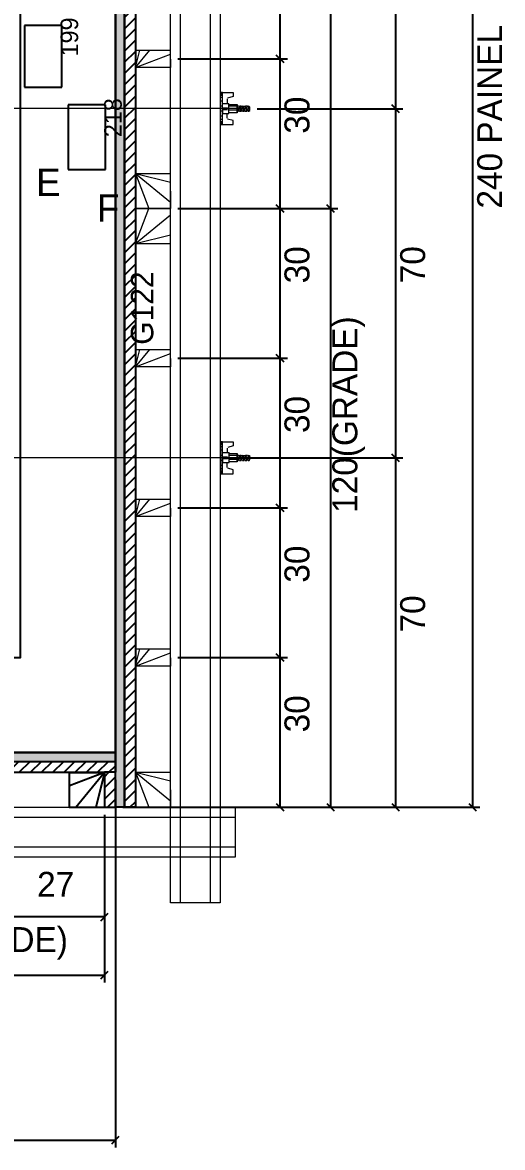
# Model space of a CAD drawing. Header units: metres. Extents: x 4696 to 8840, y 4017 to 4748.
# Drawn here: x 5035.2 to 5227.5, y 4016.9 to 4467.9 of the extents above; entities that cross this region are included whole.
import ezdxf

# ---------------------------------------------------------------- set-up
doc = ezdxf.new("R2010")
doc.units = ezdxf.units.M
for name, color, linetype in [('CHAPA', 7, 'Continuous'), ('CONCRETO', 7, 'Continuous'), ('COTA', 7, 'Continuous'), ('Hachura', 7, 'Continuous'), ('Madeira', 7, 'Continuous'), ('MEIO_PONT', 7, 'Continuous'), ('Perfil Metálico', 7, 'Continuous'), ('SARRAFO', 7, 'Continuous'), ('TEXTO_GERAL', 7, 'Continuous')]:
    doc.layers.add(name, color=color, linetype=linetype)

msp = doc.modelspace()

# ---------------------------------------------------------------- hatches: boundary and pattern name
at = {"layer": 'Hachura'}
h = msp.add_hatch(color=7, dxfattribs=at)
h.dxf.hatch_style = 1
h.paths.add_polyline_path([(5076.06, 4153.3), (5072.46, 4153.3), (5072.46, 4633.3), (5076.06, 4633.3), (5076.06, 4153.3)])
h = msp.add_hatch(dxfattribs=at)
h.set_pattern_fill('ANSI31')
h.paths.add_polyline_path([(5076.06, 4633.3), (5080.46, 4633.3), (5080.46, 4153.3), (5076.06, 4153.3), (5076.06, 4633.3)])
h = msp.add_hatch(color=7, dxfattribs=at)
h.dxf.hatch_style = 1
h.paths.add_polyline_path([(5072.46, 4175.3), (4720.46, 4175.3), (4720.46, 4171.7), (5072.46, 4171.7), (5072.46, 4175.3)])
h = msp.add_hatch(dxfattribs=at)
h.set_pattern_fill('ANSI31')
h.paths.add_polyline_path([(5072.46, 4171.7), (5072.46, 4167.3), (4720.46, 4167.3), (4720.46, 4171.7), (5072.46, 4171.7)])
h = msp.add_hatch(dxfattribs=at)
h.set_pattern_fill('ANSI31')
h.paths.add_polyline_path([(5072.46, 4153.3), (5068.06, 4153.3), (5068.06, 4167.3), (5072.46, 4167.3), (5072.46, 4153.3)])

# ---------------------------------------------------------------- linework, layer by layer
at = {"layer": 'CHAPA', "color": 1, "lineweight": 25}
for p, q in [((5072.46, 4175.3), (5072.46, 4167.3)), ((5072.46, 4167.3), (5068.68, 4167.3))]:
    msp.add_line(p, q, dxfattribs=at)
for points in [[(5076.06, 4153.3), (5072.46, 4153.3), (5072.46, 4633.3), (5076.06, 4633.3)], [(5072.46, 4175.3), (4720.46, 4175.3), (4720.46, 4171.7), (5072.46, 4171.7)]]:
    msp.add_lwpolyline(points, close=True, dxfattribs=at)
at = {"layer": 'CONCRETO', "color": 2, "lineweight": 25}
msp.add_lwpolyline([(4742.46, 4175.3), (4742.46, 4213.3), (5034.46, 4213.3), (5034.46, 4611.3), (5072.46, 4611.3), (5072.46, 4175.3)], close=True, dxfattribs=at)
at = {"layer": 'COTA', "color": 241, "lineweight": 25}
for p, q in [((5158.59, 4633.32), (5158.59, 4393.32)), ((5215.48, 4633.3), (5215.48, 4153.3)), ((5184.64, 4553.29), (5184.64, 4433.33)), ((5138.4, 4453.32), (5138.4, 4513.32)), ((5097.46, 4453.32), (5141.4, 4453.32)), ((5097.46, 4453.32), (5141.4, 4453.32)), ((5138.4, 4393.32), (5138.4, 4453.32)), ((5129.27, 4433.33), (5187.64, 4433.33)), ((5129.27, 4433.33), (5187.64, 4433.33)), ((5184.64, 4433.33), (5184.64, 4293.39)), ((5097.44, 4393.32), (5161.59, 4393.32)), ((5097.46, 4393.32), (5141.4, 4393.32)), ((5097.47, 4393.32), (5141.4, 4393.32)), ((5097.47, 4393.32), (5161.59, 4393.32)), ((5138.4, 4333.32), (5138.4, 4393.32)), ((5158.59, 4393.32), (5158.59, 4153.32)), ((5097.46, 4333.32), (5141.4, 4333.32)), ((5097.46, 4333.32), (5141.4, 4333.32)), ((5138.4, 4273.32), (5138.4, 4333.32)), ((5117.49, 4293.39), (5187.64, 4293.39)), ((5117.49, 4293.39), (5187.64, 4293.39)), ((5184.64, 4293.39), (5184.64, 4153.33)), ((5097.46, 4273.32), (5141.4, 4273.32)), ((5097.46, 4273.32), (5141.4, 4273.32)), ((5138.4, 4213.32), (5138.4, 4273.32)), ((5097.46, 4213.32), (5141.4, 4213.32)), ((5097.46, 4213.32), (5141.4, 4213.32)), ((5138.4, 4153.32), (5138.4, 4213.32)), ((5072.46, 4164.3), (5072.46, 4016.9)), ((5068.08, 4150.26), (5068.08, 4106.33)), ((5068.08, 4150.26), (5068.08, 4083.03)), ((5075.46, 4153.3), (5218.48, 4153.3)), ((5097.45, 4153.33), (5187.64, 4153.33)), ((5097.47, 4153.32), (5141.4, 4153.32)), ((5097.47, 4153.32), (5161.59, 4153.32)), ((5068.08, 4109.33), (5014.08, 4109.33)), ((4908.08, 4086.03), (5068.08, 4086.03)), ((4720.46, 4019.9), (5072.46, 4019.9))]:
    msp.add_line(p, q, dxfattribs=at)
at = {"layer": 'COTA', "color": 180, "lineweight": 25}
for p, q in [((5051, 4466.63), (5036, 4466.63)), ((5036, 4466.63), (5036, 4441.97)), ((5051, 4441.97), (5051, 4466.63)), ((5036, 4441.97), (5051, 4441.97)), ((5068.46, 4434.94), (5053.46, 4434.94)), ((5053.46, 4434.94), (5053.46, 4408.94)), ((5068.46, 4408.94), (5068.46, 4434.94)), ((5053.46, 4408.94), (5068.46, 4408.94))]:
    msp.add_line(p, q, dxfattribs=at)
at = {"layer": 'COTA', "color": 0, "lineweight": 25}
for p, q in [((5139.9, 4451.82), (5136.9, 4454.82)), ((5136.9, 4454.82), (5139.9, 4451.82)), ((5183.14, 4434.83), (5186.14, 4431.83)), ((5186.14, 4431.83), (5183.14, 4434.83)), ((5136.9, 4394.82), (5139.9, 4391.82)), ((5139.9, 4391.82), (5136.9, 4394.82)), ((5157.09, 4394.82), (5160.09, 4391.82)), ((5160.09, 4391.82), (5157.09, 4394.82)), ((5139.9, 4331.82), (5136.9, 4334.82)), ((5136.9, 4334.82), (5139.9, 4331.82)), ((5183.14, 4294.89), (5186.14, 4291.89)), ((5186.14, 4291.89), (5183.14, 4294.89)), ((5139.9, 4271.82), (5136.9, 4274.82)), ((5136.9, 4274.82), (5139.9, 4271.82)), ((5139.9, 4211.82), (5136.9, 4214.82)), ((5136.9, 4214.82), (5139.9, 4211.82)), ((5136.9, 4154.82), (5139.9, 4151.82)), ((5157.09, 4154.82), (5160.09, 4151.82)), ((5183.14, 4154.83), (5186.14, 4151.83)), ((5213.98, 4154.8), (5216.98, 4151.8)), ((5066.58, 4107.83), (5069.58, 4110.83)), ((5066.58, 4084.53), (5069.58, 4087.53)), ((5070.96, 4018.4), (5073.96, 4021.4))]:
    msp.add_line(p, q, dxfattribs=at)
at = {"layer": 'Hachura', "color": 0, "lineweight": 9}
for p, q in [((5115.39, 4439.7), (5114.46, 4439.7)), ((5115.39, 4439.49), (5114.46, 4439.49)), ((5115.39, 4439.16), (5114.46, 4439.16)), ((5115.39, 4438.69), (5114.46, 4438.69)), ((5115.39, 4437.85), (5114.46, 4437.85)), ((5114.47, 4439.84), (5114.47, 4426.95)), ((5115.37, 4439.84), (5114.47, 4439.84)), ((5114.47, 4438.89), (5114.47, 4431.07)), ((5115.37, 4426.94), (5115.37, 4439.84)), ((5115.37, 4439.84), (5119.63, 4439.84)), ((5119.63, 4438.16), (5117.42, 4437.58)), ((5119.63, 4439.84), (5119.63, 4438.16)), ((5115.39, 4436.42), (5114.47, 4436.42)), ((5115.37, 4433.39), (5114.47, 4433.39)), ((5115.24, 4434.37), (5114.81, 4434.37)), ((5117.95, 4435.33), (5115.37, 4435.33)), ((5117.37, 4433.6), (5115.37, 4433.6)), ((5115.37, 4433.39), (5115.37, 4431.46)), ((5117.17, 4437.27), (5117.17, 4435.32)), ((5117.95, 4431.46), (5117.95, 4435.33)), ((5117.95, 4435.33), (5117.95, 4435.07)), ((5117.95, 4435.33), (5117.95, 4435.07)), ((5117.95, 4435.07), (5121.17, 4435.07)), ((5121.17, 4434.3), (5117.95, 4434.3)), ((5121.11, 4435.07), (5121.11, 4431.72)), ((5121.17, 4435.07), (5121.17, 4431.72)), ((5121.82, 4434.3), (5121.17, 4434.3)), ((5122.14, 4432.36), (5121.17, 4434.3)), ((5121.17, 4433.52), (5121.81, 4432.25)), ((5121.82, 4434.3), (5122.79, 4432.36)), ((5121.9, 4434.39), (5122.97, 4432.25)), ((5123.21, 4432.29), (5122.13, 4434.45)), ((5122.77, 4434.3), (5122.33, 4434.3)), ((5123.3, 4432.36), (5122.33, 4434.3)), ((5122.77, 4434.3), (5122.98, 4434.3)), ((5122.98, 4434.3), (5123.95, 4432.36)), ((5123.06, 4434.39), (5124.13, 4432.25)), ((5124.37, 4432.29), (5123.29, 4434.45)), ((5123.49, 4434.3), (5124.14, 4434.3)), ((5124.46, 4432.36), (5123.49, 4434.3)), ((5124.14, 4434.3), (5125.11, 4432.36)), ((5124.22, 4434.39), (5125.29, 4432.25)), ((5125.53, 4432.29), (5124.45, 4434.45)), ((5125.62, 4432.36), (5124.66, 4434.3)), ((5125.3, 4434.3), (5124.66, 4434.3)), ((5125.62, 4432.36), (5124.66, 4434.3)), ((5125.3, 4434.3), (5125.95, 4433.01)), ((5125.38, 4434.39), (5125.95, 4433.26)), ((5125.95, 4433.78), (5125.61, 4434.45)), ((5125.95, 4434.04), (5125.82, 4434.3)), ((5125.94, 4434.29), (5126.27, 4433.97)), ((5125.94, 4434.29), (5125.94, 4432.36)), ((5126.27, 4432.68), (5126.27, 4433.97)), ((5115.39, 4430.35), (5114.46, 4430.35)), ((5115.39, 4428.94), (5114.46, 4428.94)), ((5114.62, 4432.43), (5115.05, 4432.43)), ((5115.05, 4432.43), (5115.26, 4432.43)), ((5115.37, 4433.08), (5117.37, 4433.08)), ((5115.37, 4432.1), (5115.37, 4432.75)), ((5115.37, 4426.94), (5115.37, 4432.1)), ((5115.37, 4431.46), (5117.95, 4431.46)), ((5117.17, 4429.51), (5117.17, 4431.46)), ((5119.63, 4428.62), (5117.42, 4429.2)), ((5121.17, 4432.75), (5117.95, 4432.75)), ((5121.17, 4431.72), (5117.95, 4431.72)), ((5121.17, 4433.26), (5121.62, 4432.36)), ((5121.17, 4432.36), (5121.62, 4432.36)), ((5122.14, 4432.36), (5122.79, 4432.36)), ((5123.3, 4432.36), (5123.95, 4432.36)), ((5123.73, 4432.36), (5123.95, 4432.36)), ((5124.46, 4432.36), (5125.11, 4432.36)), ((5125.62, 4432.36), (5125.95, 4432.36)), ((5125.94, 4432.36), (5126.27, 4432.68)), ((5115.39, 4428.09), (5114.46, 4428.09)), ((5115.39, 4427.63), (5114.46, 4427.63)), ((5115.39, 4427.29), (5114.46, 4427.29)), ((5115.39, 4427.08), (5114.46, 4427.08)), ((5114.47, 4426.95), (5119.6, 4426.95)), ((5119.63, 4426.94), (5119.63, 4428.62)), ((5114.49, 4299.84), (5114.49, 4286.95)), ((5115.4, 4299.84), (5114.49, 4299.84)), ((5115.41, 4299.7), (5114.49, 4299.7)), ((5115.41, 4299.49), (5114.49, 4299.49)), ((5115.41, 4299.16), (5114.49, 4299.16)), ((5114.49, 4298.89), (5114.49, 4291.07)), ((5115.41, 4298.69), (5114.49, 4298.69)), ((5115.4, 4286.94), (5115.4, 4299.84)), ((5115.4, 4299.84), (5119.65, 4299.84)), ((5119.65, 4298.16), (5117.44, 4297.58)), ((5119.65, 4299.84), (5119.65, 4298.16)), ((5115.41, 4297.85), (5114.49, 4297.85)), ((5115.41, 4296.42), (5114.49, 4296.42)), ((5115.27, 4294.37), (5114.84, 4294.37)), ((5117.98, 4295.33), (5115.4, 4295.33)), ((5117.39, 4293.6), (5115.4, 4293.6)), ((5117.2, 4297.27), (5117.2, 4295.32)), ((5117.98, 4291.46), (5117.98, 4295.33)), ((5117.98, 4295.33), (5117.98, 4295.07)), ((5117.98, 4295.33), (5117.98, 4295.07)), ((5117.98, 4295.07), (5121.2, 4295.07)), ((5121.2, 4294.3), (5117.98, 4294.3)), ((5121.13, 4295.07), (5121.13, 4291.72)), ((5121.2, 4295.07), (5121.2, 4291.72)), ((5121.84, 4294.3), (5121.2, 4294.3)), ((5122.17, 4292.36), (5121.2, 4294.3)), ((5121.2, 4293.52), (5121.83, 4292.25)), ((5121.84, 4294.3), (5122.81, 4292.36)), ((5121.92, 4294.39), (5122.99, 4292.25)), ((5123.24, 4292.29), (5122.15, 4294.45)), ((5122.79, 4294.3), (5122.36, 4294.3)), ((5123.33, 4292.36), (5122.36, 4294.3)), ((5122.79, 4294.3), (5123.01, 4294.3)), ((5123.01, 4294.3), (5123.97, 4292.36)), ((5123.08, 4294.39), (5124.16, 4292.25)), ((5124.4, 4292.29), (5123.31, 4294.45)), ((5123.52, 4294.3), (5124.17, 4294.3)), ((5124.49, 4292.36), (5123.52, 4294.3)), ((5124.17, 4294.3), (5125.13, 4292.36)), ((5124.25, 4294.39), (5125.32, 4292.25)), ((5125.56, 4292.29), (5124.47, 4294.45)), ((5125.65, 4292.36), (5124.68, 4294.3)), ((5125.33, 4294.3), (5124.68, 4294.3)), ((5125.65, 4292.36), (5124.68, 4294.3)), ((5125.33, 4294.3), (5125.97, 4293.01)), ((5125.41, 4294.39), (5125.97, 4293.26)), ((5125.97, 4293.78), (5125.64, 4294.45)), ((5125.97, 4294.04), (5125.84, 4294.3)), ((5125.97, 4294.29), (5126.29, 4293.97)), ((5125.97, 4294.29), (5125.97, 4292.36)), ((5126.29, 4292.68), (5126.29, 4293.97)), ((5115.4, 4293.39), (5114.49, 4293.39)), ((5115.41, 4290.35), (5114.49, 4290.35)), ((5114.64, 4292.43), (5115.08, 4292.43)), ((5115.08, 4292.43), (5115.29, 4292.43)), ((5115.4, 4293.39), (5115.4, 4291.46)), ((5115.4, 4293.08), (5117.39, 4293.08)), ((5115.4, 4292.1), (5115.4, 4292.75)), ((5115.4, 4286.94), (5115.4, 4292.1)), ((5115.4, 4291.46), (5117.98, 4291.46)), ((5117.2, 4289.51), (5117.2, 4291.46)), ((5119.65, 4288.62), (5117.44, 4289.2)), ((5121.2, 4292.75), (5117.98, 4292.75)), ((5121.2, 4291.72), (5117.98, 4291.72)), ((5121.2, 4293.26), (5121.65, 4292.36)), ((5121.2, 4292.36), (5121.65, 4292.36)), ((5122.17, 4292.36), (5122.81, 4292.36)), ((5123.33, 4292.36), (5123.97, 4292.36)), ((5123.76, 4292.36), (5123.97, 4292.36)), ((5124.49, 4292.36), (5125.13, 4292.36)), ((5125.65, 4292.36), (5125.97, 4292.36)), ((5125.97, 4292.36), (5126.29, 4292.68)), ((5115.41, 4288.94), (5114.49, 4288.94)), ((5115.41, 4288.09), (5114.49, 4288.09)), ((5115.41, 4287.63), (5114.49, 4287.63)), ((5115.41, 4287.29), (5114.49, 4287.29)), ((5115.41, 4287.08), (5114.49, 4287.08)), ((5114.49, 4286.95), (5119.63, 4286.95)), ((5119.65, 4286.94), (5119.65, 4288.62))]:
    msp.add_line(p, q, dxfattribs=at)
at = {"layer": 'Hachura', "color": 251, "lineweight": 9}
for p, q in [((5125.27, 4433.39), (4985.47, 4433.38)), ((5125.29, 4293.39), (4985.49, 4293.38))]:
    msp.add_line(p, q, dxfattribs=at)
at = {"layer": 'Madeira', "color": 126, "lineweight": 18}
for p, q in [((5080.46, 4449.81), (5086.21, 4456.81)), ((5080.46, 4449.81), (5082.2, 4456.81)), ((5080.46, 4449.81), (5094.46, 4455.25)), ((5080.45, 4407.31), (5094.47, 4395.81)), ((5080.45, 4407.31), (5094.46, 4403.84)), ((5080.45, 4407.31), (5085.9, 4393.31)), ((5080.47, 4379.3), (5085.88, 4393.31)), ((5080.47, 4379.3), (5094.46, 4390.83)), ((5080.47, 4379.3), (5094.47, 4382.8)), ((5080.46, 4329.81), (5086.21, 4336.81)), ((5080.46, 4329.81), (5082.2, 4336.81)), ((5080.46, 4329.81), (5094.46, 4335.25)), ((5080.46, 4269.81), (5086.21, 4276.81)), ((5080.46, 4269.81), (5082.2, 4276.81)), ((5080.46, 4269.81), (5094.46, 4275.25)), ((5080.46, 4209.81), (5086.21, 4216.81)), ((5080.46, 4209.81), (5082.2, 4216.81)), ((5080.46, 4209.81), (5094.46, 4215.25)), ((5080.45, 4167.31), (5094.47, 4155.81)), ((5080.45, 4167.31), (5094.46, 4163.84)), ((5080.45, 4167.31), (5085.9, 4153.31))]:
    msp.add_line(p, q, dxfattribs=at)
for points in [[(5080.46, 4393.31), (5094.46, 4393.32), (5094.46, 4633.32), (5080.46, 4633.3)], [(5080.46, 4449.81), (5080.45, 4456.81), (5094.45, 4456.82), (5094.46, 4449.82)], [(5080.45, 4407.31), (5094.45, 4407.32), (5094.47, 4393.32), (5080.47, 4393.31)], [(5080.46, 4153.31), (5094.46, 4153.32), (5094.46, 4393.32), (5080.46, 4393.3)], [(5080.47, 4379.3), (5094.47, 4379.32), (5094.46, 4393.32), (5080.46, 4393.3)], [(5080.46, 4329.81), (5080.45, 4336.81), (5094.45, 4336.82), (5094.46, 4329.82)], [(5080.46, 4269.81), (5080.45, 4276.81), (5094.45, 4276.82), (5094.46, 4269.82)], [(5080.46, 4209.81), (5080.45, 4216.81), (5094.45, 4216.82), (5094.46, 4209.82)], [(5068.06, 4167.26), (5068.06, 4153.26), (4908.06, 4153.26), (4908.06, 4167.26)], [(5080.45, 4167.31), (5094.45, 4167.32), (5094.47, 4153.32), (5080.47, 4153.31)]]:
    msp.add_lwpolyline(points, close=True, dxfattribs=at)
at = {"layer": 'MEIO_PONT', "color": 93, "lineweight": 25}
for q in [(5054.06, 4161.83), (5056.54, 4153.26), (5064.57, 4153.26)]:
    msp.add_line((5068.06, 4167.26), q, dxfattribs=at)
msp.add_lwpolyline([(5068.06, 4167.26), (5068.06, 4153.26), (5054.06, 4153.26), (5054.06, 4167.26)], close=True, dxfattribs=at)
at = {"layer": 'Perfil Metálico', "color": 224, "lineweight": 18}
for points in [[(5094.46, 4665.24), (5114.46, 4665.24), (5114.46, 4114.98), (5094.46, 4114.98)], [(5110.46, 4114.98), (5098.46, 4114.98), (5098.46, 4665.24), (5110.46, 4665.24)], [(5120.36, 4153.3), (5120.36, 4133.3), (4696.09, 4133.3), (4696.09, 4153.3)], [(4696.09, 4137.3), (4696.09, 4149.3), (5120.36, 4149.3), (5120.36, 4137.3)]]:
    msp.add_lwpolyline(points, close=True, dxfattribs=at)
at = {"layer": 'SARRAFO', "color": 251, "lineweight": 25}
msp.add_line((5072.46, 4167.3), (4720.46, 4167.26), dxfattribs=at)
for points in [[(5076.06, 4153.3), (5076.06, 4633.3), (5080.46, 4633.3), (5080.46, 4153.3)], [(5076.06, 4153.3), (5076.06, 4633.3), (5080.46, 4633.3), (5080.46, 4153.3)], [(5068.06, 4167.3), (5068.06, 4153.3), (5072.46, 4153.3), (5072.46, 4167.3)]]:
    msp.add_lwpolyline(points, close=True, dxfattribs=at)
msp.add_lwpolyline([(4720.46, 4167.26), (4720.46, 4175.3), (5072.46, 4175.3), (5072.46, 4167.3)], dxfattribs=at)

# ---------------------------------------------------------------- texts
at = {"layer": 'COTA', "color": 1, "lineweight": 25}
for s, p in [('199', (5057.5, 4454.3)), ('218', (5074.96, 4421.94))]:
    msp.add_text(s, height=7, rotation=90, dxfattribs=at).set_placement(p)
at = {"layer": 'COTA', "color": 241, "lineweight": 25}
for s, p in [('240 PAINEL', (5227.38, 4393.3)), ('30', (5150.18, 4423.32)), ('30', (5150.18, 4363.32)), ('70', (5196.53, 4363.36)), ('120(GRADE)', (5169.37, 4271.32)), ('30', (5150.18, 4303.32)), ('30', (5150.18, 4243.32)), ('70', (5196.53, 4223.36)), ('30', (5150.18, 4183.32))]:
    msp.add_text(s, height=10, rotation=90, dxfattribs=at).set_placement(p)
for s, p in [('27', (5041.08, 4117.4)), ('80(GRADE)', (4982.08, 4095.25))]:
    msp.add_text(s, height=10, dxfattribs=at).set_placement(p)
at = {"layer": 'TEXTO_GERAL', "color": 7, "lineweight": 25}
for s, p in [('E', (5040.67, 4398.33)), ('F', (5065.06, 4388.02))]:
    msp.add_text(s, height=11, dxfattribs=at).set_placement(p)
at = {"layer": 'TEXTO_GERAL', "color": 0, "lineweight": 25}
msp.add_text('G122', height=9, rotation=90, dxfattribs=at).set_placement((5087.63, 4338.7))

doc.saveas('drawing.dxf')
